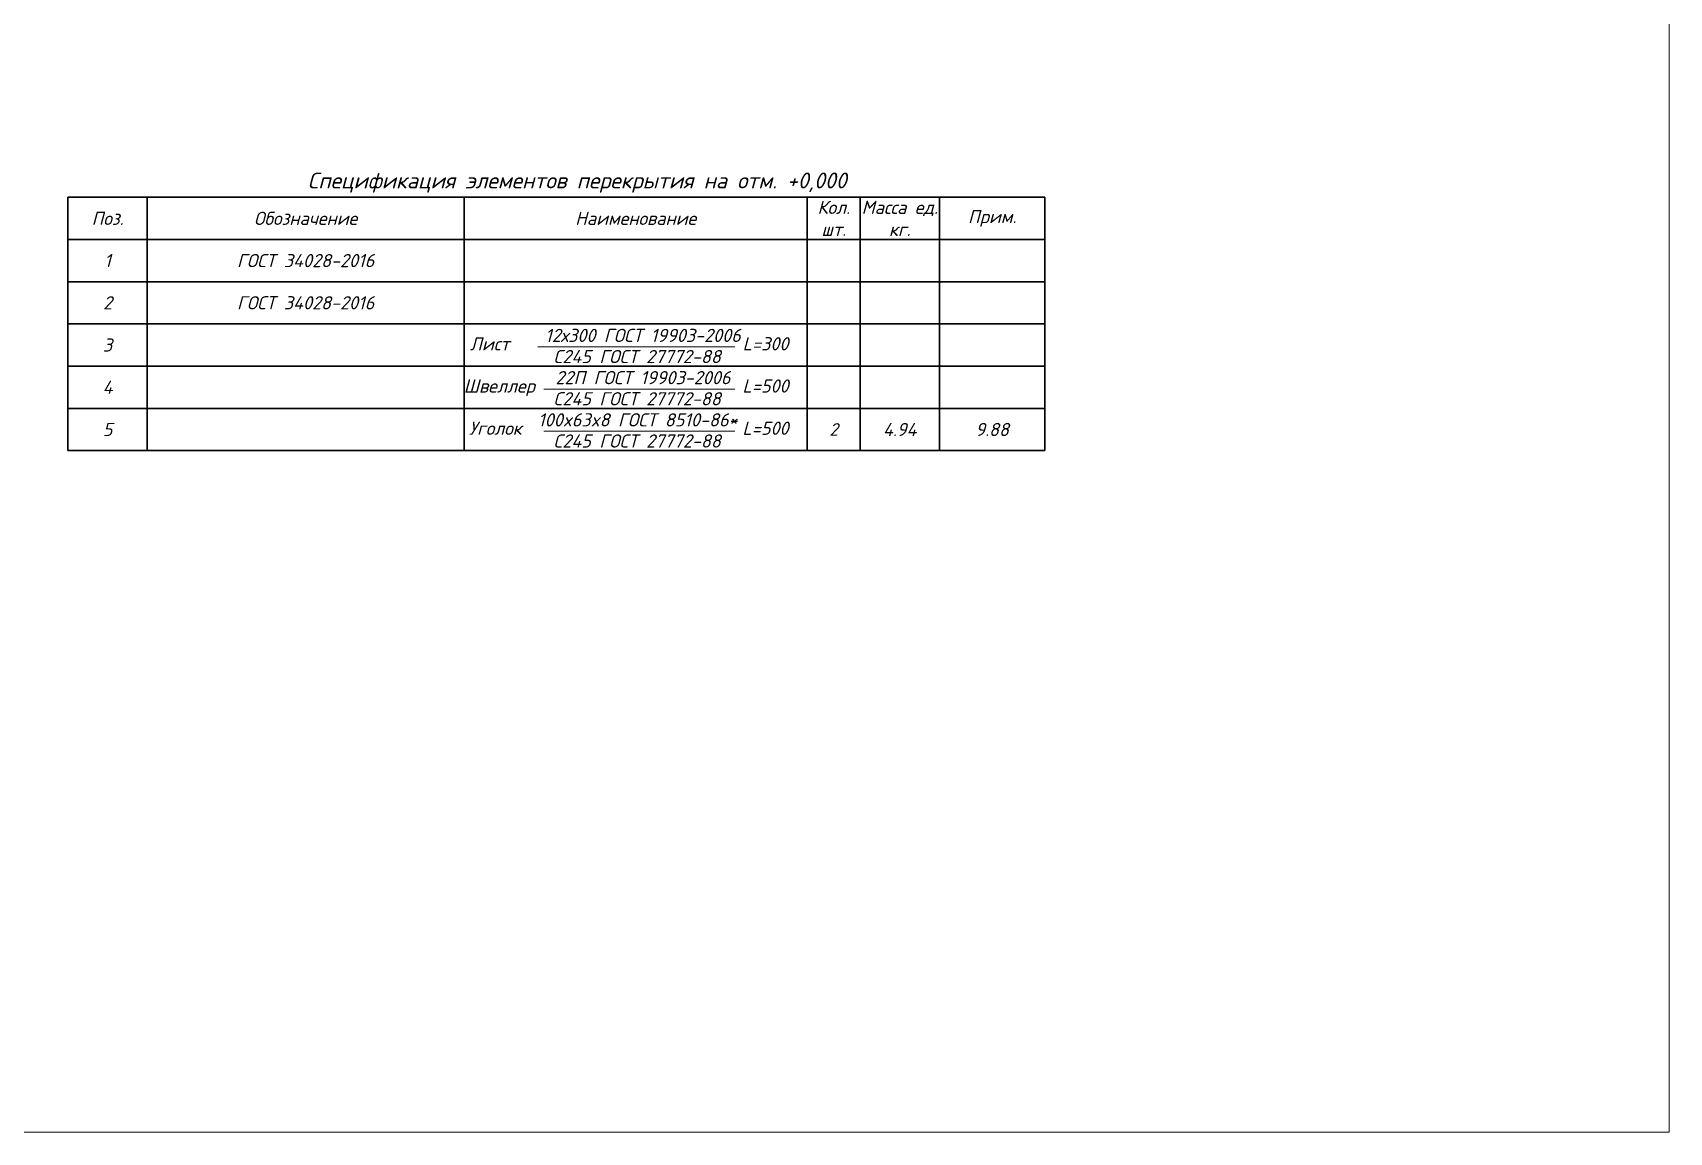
# Model space of a CAD drawing. Header units: millimetres. Extents: x -8428662 to 9409114, y 0 to 249028.
# Drawn here: x -414801 to -383812, y 207361 to 228194 of the extents above; entities that cross this region are included whole.
import ezdxf
from ezdxf.enums import TextEntityAlignment as Align

# ---------------------------------------------------------------- set-up
doc = ezdxf.new("R2010")
doc.units = ezdxf.units.MM
doc.header["$MEASUREMENT"] = 0
doc.layers.get('0').update_dxf_attribs({"color": 250, "lineweight": 9})
doc.layers.add('013', color=7, linetype='Continuous', lineweight=13)
doc.layers.add('ТЕКСТ', color=214, linetype='Continuous', lineweight=20)
doc.styles.add('100', font='isocpeui.ttf', dxfattribs={"height": 250})
doc.styles.add('Text_Paper', font='isocpeui.ttf')

# ---------------------------------------------------------------- blocks, each defined once
blk = doc.blocks.new('*T1141')
at = {"layer": '013', "color": 0, "linetype": 'ByBlock', "lineweight": 30, "ltscale": 500, "transparency": 16777216}
for p, q in [((0, 0), (18500, 0)), ((0, 0), (0, -4800)), ((1500, 0), (1500, -4800)), ((7500, 0), (7500, -4800)), ((14000, 0), (14000, -4800)), ((15000, 0), (15000, -4000)), ((16500, 0), (16500, -4000)), ((18500, 0), (18500, -4000)), ((0, -800), (18500, -800)), ((0, -1600), (18500, -1600)), ((0, -2400), (18500, -2400)), ((0, -3200), (18500, -3200)), ((0, -4000), (18500, -4000)), ((15000, -4000), (15000, -4800)), ((16500, -4000), (16500, -4800)), ((18500, -4000), (18500, -4800)), ((0, -4800), (14000, -4800)), ((14000, -4800), (15000, -4800)), ((15000, -4800), (16500, -4800)), ((16500, -4800), (18500, -4800))]:
    blk.add_line(p, q, dxfattribs=at)
at = {"layer": '013', "color": 0, "lineweight": 30, "ltscale": 500, "transparency": 16777216, "char_height": 250, "attachment_point": 5, "style": '100'}
for s, insert, width in [('Поз.', (750, -400), 1499.88), ('Обозначение', (4500, -400), 5999.88), ('Наименование', (10750, -400), 6499.88), ('Кол. шт.', (14500, -400), 999.88), ('Масса ед. кг.', (15750, -400), 1499.88), ('Прим.', (17500, -400), 1999.88), ('1', (750, -1200), 1499.88), ('ГОСТ 34028-2016', (4500, -1200), 5999.88), ('2', (750, -2000), 1499.88), ('ГОСТ 34028-2016', (4500, -2000), 5999.88), ('3', (750, -2800), 1499.88), ('4', (750, -3600), 1499.88), ('5', (750, -4400), 1499.88)]:
    blk.add_mtext(s, dxfattribs=dict(at, insert=insert, width=width))
at = {"layer": '013', "color": 140, "lineweight": 30, "ltscale": 500, "transparency": 16777216, "attachment_point": 5, "style": '100'}
for s, insert, char_height, width in [('2', (14500, -4400), 240, 700), ('4.94', (15750, -4400), 250, 1200), ('9.88', (17500, -4400), 250, 1700)]:
    blk.add_mtext(s, dxfattribs=dict(at, insert=insert, char_height=char_height, width=width))
blk = doc.blocks.new('*T1142')
at = {"color": 96, "ltscale": 500, "true_color": 0x018407, "transparency": 16777216, "style": 'Text_Paper'}
for s, insert, char_height, width, attachment_point in [('{\\fArial|b0|i0|c204|p34;%%C}', (6, -4), 2.5, 4.05, 6), ('{\\T0.85;8}', (9, -4), 2.5, 3.44, 4), ('A500С         L (м.п.)', (15, -4), 2.5, 35.91, 4), ('{\\T0.8;3828.0', (54, -4), 2.5, 9.6, 4), ('{\\T0.95;-}', (70, -4), 2.4, 7, 5), ('0.888', (82, -4), 2.5, 12, 5), ('3399.26', (100, -4), 2.5, 16.97, 5)]:
    blk.add_mtext(s, dxfattribs=dict(at, insert=insert, char_height=char_height, width=width, attachment_point=attachment_point))
at = {"color": 2, "ltscale": 500, "transparency": 16777216, "style": 'Text_Paper'}
for s, insert, char_height, width, attachment_point in [('{\\fArial|b0|i0|c204|p34;%%C}', (6, -12), 2.5, 4.05, 6), ('{\\T0.85;12}', (9, -12), 2.5, 3.44, 4), ('A500С            L=', (15, -12), 2.5, 35.91, 4), ('960', (54, -12), 2.5, 9.6, 4), ('{\\T0.95;160}', (70, -12), 2.4, 7, 5), ('0.85', (82, -12), 2.5, 12, 5), ('136.37', (100, -12), 2.5, 16.97, 5)]:
    blk.add_mtext(s, dxfattribs=dict(at, insert=insert, char_height=char_height, width=width, attachment_point=attachment_point))
at = {"color": 140, "ltscale": 500, "transparency": 16777216, "attachment_point": 5, "style": 'Text_Paper'}
for s, insert, char_height, width in [('3', (70, -28), 2.4, 7), ('1', (70, -20), 2.4, 7), ('10.50', (82, -28), 2.5, 12), ('8.48', (82, -20), 2.5, 12), ('8.48', (100, -20), 2.5, 16.97), ('31.50', (100, -28), 2.5, 16.97)]:
    blk.add_mtext(s, dxfattribs=dict(at, insert=insert, char_height=char_height, width=width))

msp = doc.modelspace()

# ---------------------------------------------------------------- linework, layer by layer
at = {"ltscale": 100}
msp.add_line((-383811.976, 207361.062), (-383811.976, 249027.851), dxfattribs=at)
msp.add_lwpolyline([(-434099.534, 207361.062), (-383811.976, 207361.062), (-383811.976, 249027.851), (-434099.534, 249027.851)], close=True)
at = {"layer": '013', "ltscale": 4}
for p, q in [((-405234.25, 222243.796), (-401507.391, 222243.796)), ((-405120.828, 221443.796), (-401507.391, 221443.796)), ((-405120.828, 220643.796), (-401507.391, 220643.796))]:
    msp.add_line(p, q, dxfattribs=at)

# ---------------------------------------------------------------- block references
for name, p in [('*T1141', (-414133.724, 225077.11)), ('*T1142', (-406633.724, 224277.11))]:
    msp.add_blockref(name, p)

# ---------------------------------------------------------------- texts
at = {"style": '100'}
for s, p in [('12х300 ГОСТ 19903-2006', (-403246.76, 222459.243)), ('Лист', (-406147.555, 222300.449)), ('L=300', (-400924.827, 222300.449)), ('С245 ГОСТ 27772-88', (-403355.851, 222058.77)), ('Швеллер', (-405966.52, 221500.449)), ('22П ГОСТ 19903-2006', (-403246.76, 221659.243)), ('L=500', (-400924.827, 221500.449)), ('С245 ГОСТ 27772-88', (-403355.851, 221258.77)), ('100x63x8 ГОСТ 8510-86*', (-403343.978, 220859.243)), ('Уголок', (-406039.708, 220700.449)), ('L=500', (-400924.827, 220700.449)), ('С245 ГОСТ 27772-88', (-403355.851, 220458.77))]:
    msp.add_text(s, height=250, dxfattribs=at).set_placement(p, align=Align.MIDDLE_CENTER)
at = {"layer": 'ТЕКСТ', "style": '100'}
msp.add_text('Спецификация элементов перекрытия на отм. +0,000', height=300, dxfattribs=at).set_placement((-409594.595, 225244.783))

doc.saveas('drawing.dxf')
